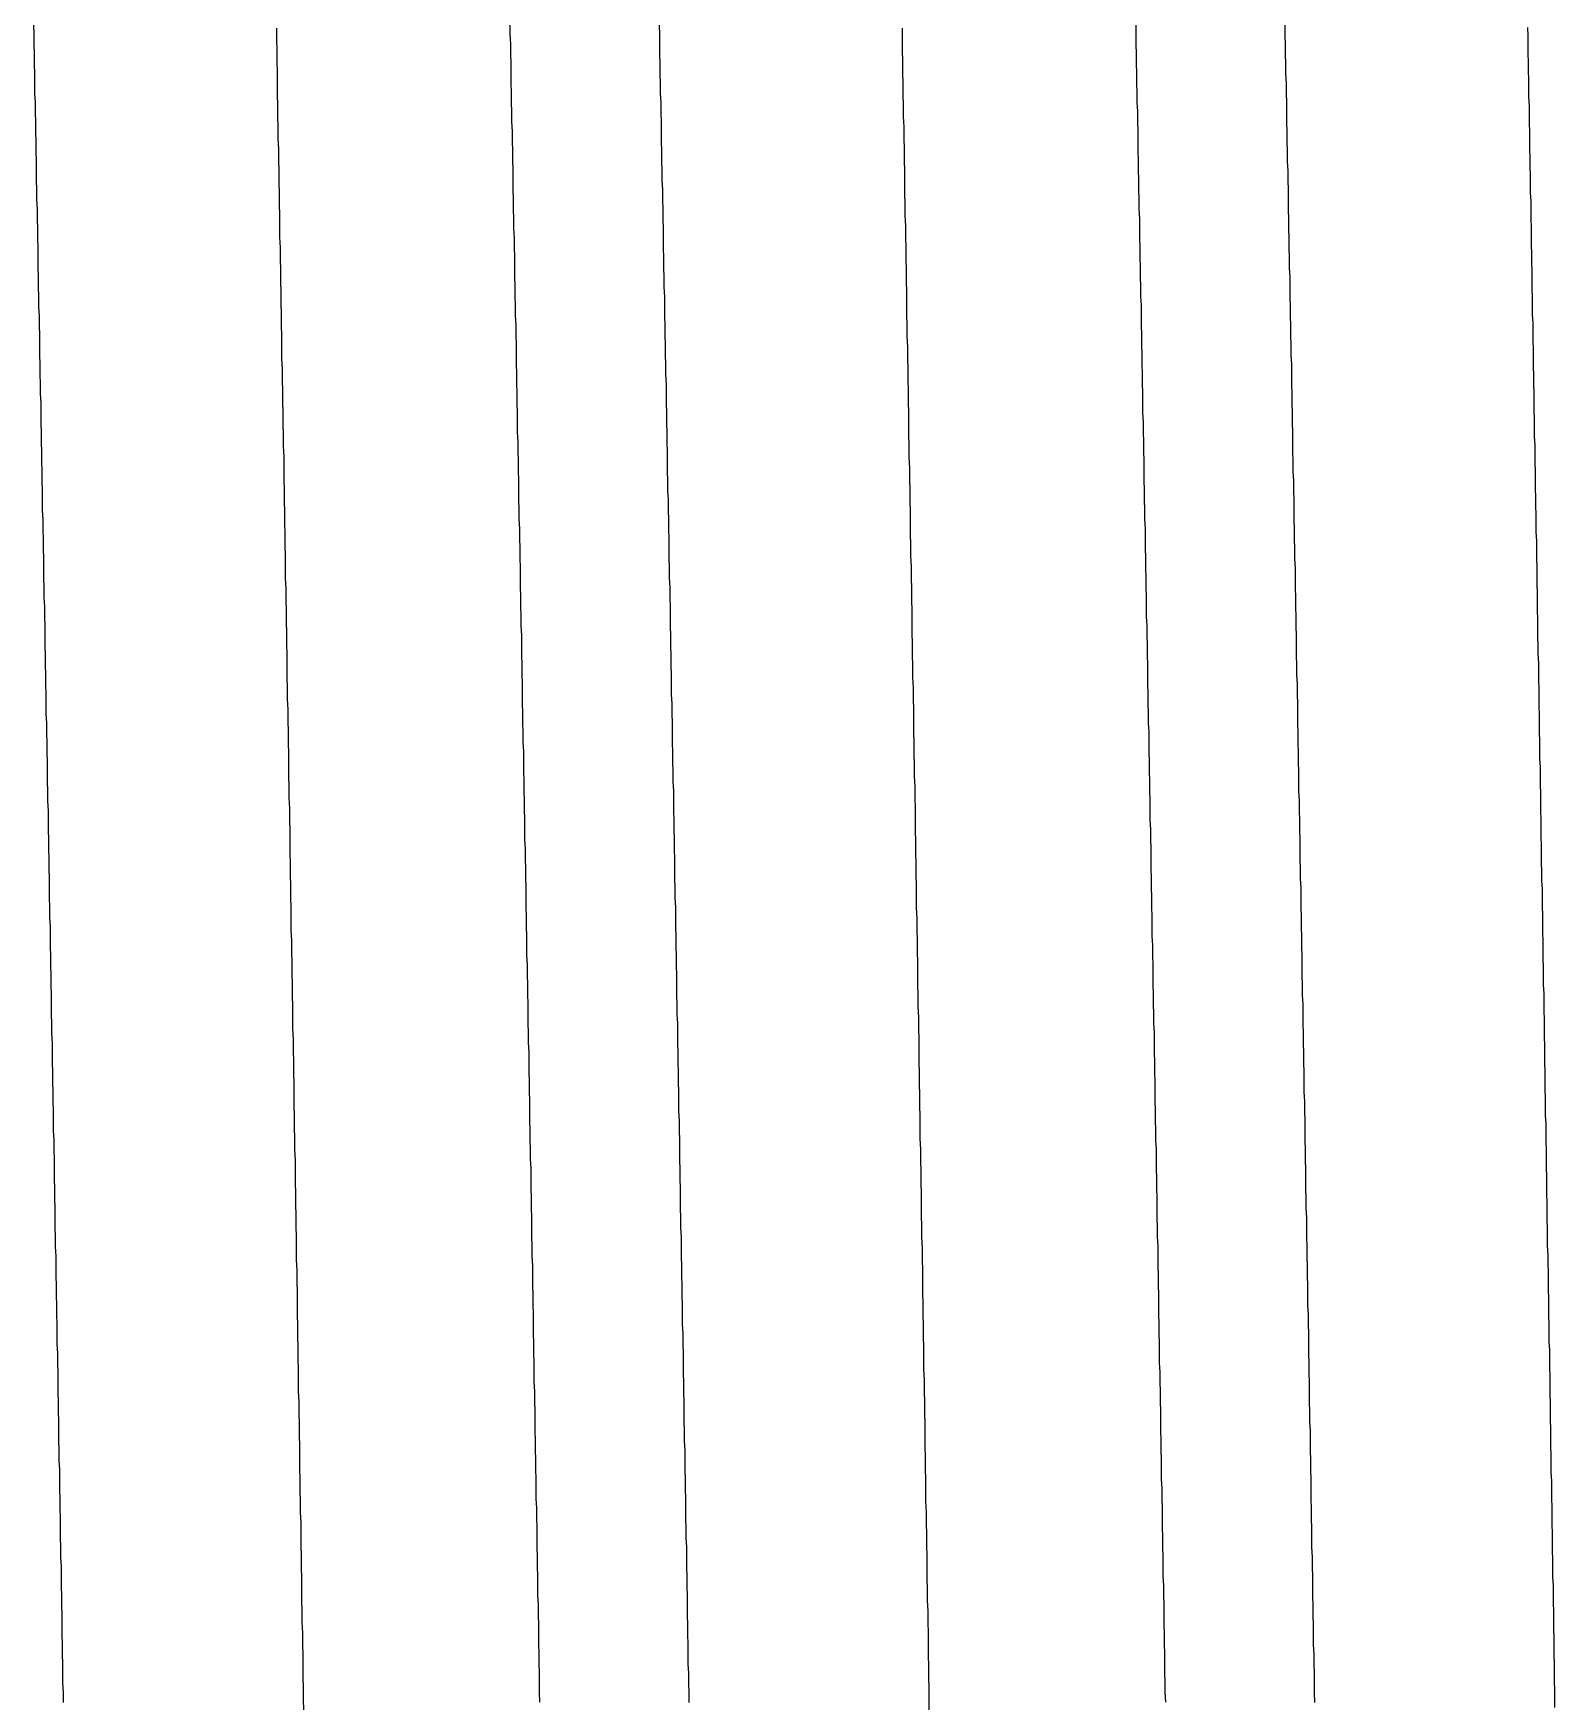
# Model space of a CAD drawing. Header units: millimetres. Extents: x 0 to 5600, y -67 to 2530.
# Drawn here: x 4048.045 to 4051.789, y 934.307 to 938.413 of the extents above; entities that cross this region are included whole.
import ezdxf

# ---------------------------------------------------------------- set-up
doc = ezdxf.new("R2010")
doc.units = ezdxf.units.MM
doc.layers.add('내부선 및 부속', color=4, linetype='Continuous')

msp = doc.modelspace()

# ---------------------------------------------------------------- linework, layer by layer
at = {"layer": '내부선 및 부속', "linetype": 'Continuous', "flags": 128}
for points in [[(4048.0448, 938.4325), (4048.0458, 938.4095), (4048.0458, 938.3855), (4048.0468, 938.3615), (4048.0468, 938.3375), (4048.0478, 938.3135), (4048.0478, 938.3135), (4048.0478, 938.2895), (4048.0478, 938.2655), (4048.0488, 938.2415), (4048.0488, 938.2185), (4048.0498, 938.1945), (4048.0498, 938.1705), (4048.0508, 938.1465), (4048.0508, 938.1225), (4048.0518, 938.0985), (4048.0518, 938.0745), (4048.0518, 938.0515), (4048.0528, 938.0275), (4048.0528, 938.0035), (4048.0538, 937.9795), (4048.0538, 937.9555), (4048.0548, 937.9315), (4048.0548, 937.9075), (4048.0558, 937.8845), (4048.0558, 937.8605), (4048.0558, 937.8365), (4048.0568, 937.8125), (4048.0568, 937.7885), (4048.0578, 937.7645), (4048.0578, 937.7405), (4048.0588, 937.7165), (4048.0588, 937.6935), (4048.0598, 937.6695), (4048.0598, 937.6455), (4048.0598, 937.6215), (4048.0608, 937.5975), (4048.0608, 937.5735), (4048.0618, 937.5495), (4048.0618, 937.5265), (4048.0628, 937.5025), (4048.0628, 937.4785), (4048.0628, 937.4545), (4048.0638, 937.4305), (4048.0638, 937.4065), (4048.0648, 937.3825), (4048.0648, 937.3595), (4048.0658, 937.3355), (4048.0658, 937.3115), (4048.0668, 937.2875), (4048.0668, 937.2635), (4048.0668, 937.2395), (4048.0678, 937.2155), (4048.0678, 937.1915), (4048.0688, 937.1685), (4048.0688, 937.1445), (4048.0698, 937.1205), (4048.0698, 937.0965), (4048.0698, 937.0725), (4048.0708, 937.0485), (4048.0708, 937.0245), (4048.0718, 937.0015), (4048.0718, 936.9775), (4048.0728, 936.9535), (4048.0728, 936.9295), (4048.0728, 936.9055), (4048.0738, 936.8815), (4048.0738, 936.8575), (4048.0748, 936.8335), (4048.0748, 936.8105), (4048.0758, 936.7865), (4048.0758, 936.7625), (4048.0758, 936.7385), (4048.0768, 936.7145), (4048.0768, 936.6905), (4048.0778, 936.6665), (4048.0778, 936.6435), (4048.0788, 936.6195), (4048.0788, 936.5955), (4048.0788, 936.5715), (4048.0798, 936.5475), (4048.0798, 936.5235), (4048.0808, 936.4995), (4048.0808, 936.4765), (4048.0808, 936.4525), (4048.0818, 936.4285), (4048.0818, 936.4045), (4048.0828, 936.3805), (4048.0828, 936.3565), (4048.0838, 936.3325), (4048.0838, 936.3085), (4048.0838, 936.2855), (4048.0848, 936.2615), (4048.0848, 936.2375), (4048.0858, 936.2135), (4048.0858, 936.1895), (4048.0858, 936.1655), (4048.0868, 936.1415), (4048.0868, 936.1185), (4048.0878, 936.0945), (4048.0878, 936.0705), (4048.0888, 936.0465), (4048.0888, 936.0225), (4048.0888, 935.9985), (4048.0898, 935.9745), (4048.0898, 935.9515), (4048.0908, 935.9275), (4048.0908, 935.9275), (4048.0908, 935.9035), (4048.0908, 935.8795), (4048.0918, 935.8555), (4048.0918, 935.8315), (4048.0928, 935.8075), (4048.0928, 935.7835), (4048.0938, 935.7605), (4048.0938, 935.7365), (4048.0938, 935.7125), (4048.0948, 935.6885), (4048.0948, 935.6645), (4048.0958, 935.6405), (4048.0958, 935.6165), (4048.0958, 935.5935), (4048.0968, 935.5695), (4048.0968, 935.5455), (4048.0978, 935.5215), (4048.0978, 935.4975), (4048.0978, 935.4735), (4048.0988, 935.4495), (4048.0988, 935.4265), (4048.0998, 935.4025), (4048.0998, 935.3785), (4048.0998, 935.3545), (4048.1008, 935.3305), (4048.1008, 935.3065), (4048.1018, 935.2825), (4048.1018, 935.2585), (4048.1028, 935.2355), (4048.1028, 935.2115), (4048.1028, 935.1875), (4048.1038, 935.1635), (4048.1038, 935.1395), (4048.1048, 935.1155), (4048.1048, 935.0915), (4048.1048, 935.0685), (4048.1058, 935.0445), (4048.1058, 935.0205), (4048.1068, 934.9965), (4048.1068, 934.9725), (4048.1068, 934.9485), (4048.1078, 934.9245), (4048.1078, 934.9005), (4048.1088, 934.8775), (4048.1088, 934.8535), (4048.1088, 934.8295), (4048.1098, 934.8055), (4048.1098, 934.7815), (4048.1108, 934.7575), (4048.1108, 934.7335), (4048.1108, 934.7105), (4048.1118, 934.6865), (4048.1118, 934.6625), (4048.1128, 934.6385), (4048.1128, 934.6145), (4048.1128, 934.5905), (4048.1138, 934.5665), (4048.1138, 934.5435), (4048.1148, 934.5195), (4048.1148, 934.4955), (4048.1148, 934.4715), (4048.1158, 934.4475), (4048.1158, 934.4235), (4048.1168, 934.3995), (4048.1168, 934.3755), (4048.1168, 934.3525), (4048.1178, 934.3285), (4048.1178, 934.3045)], [(4048.6428, 938.4255), (4048.6428, 938.3985), (4048.6438, 938.3715), (4048.6438, 938.3445), (4048.6448, 938.3165), (4048.6448, 938.2895), (4048.6448, 938.2625), (4048.6458, 938.2355), (4048.6458, 938.2085), (4048.6468, 938.1815), (4048.6468, 938.1545), (4048.6478, 938.1275), (4048.6478, 938.1005), (4048.6488, 938.0735), (4048.6488, 938.0465), (4048.6498, 938.0195), (4048.6498, 937.9925), (4048.6508, 937.9655), (4048.6508, 937.9385), (4048.6508, 937.9115), (4048.6518, 937.8845), (4048.6518, 937.8575), (4048.6528, 937.8295), (4048.6528, 937.8025), (4048.6538, 937.7755), (4048.6538, 937.7485), (4048.6548, 937.7215), (4048.6548, 937.6945), (4048.6558, 937.6675), (4048.6558, 937.6405), (4048.6558, 937.6135), (4048.6568, 937.5865), (4048.6568, 937.5595), (4048.6578, 937.5325), (4048.6578, 937.5055), (4048.6588, 937.4785), (4048.6588, 937.4515), (4048.6598, 937.4245), (4048.6598, 937.3975), (4048.6608, 937.3705), (4048.6608, 937.3425), (4048.6608, 937.3155), (4048.6618, 937.2885), (4048.6618, 937.2615), (4048.6628, 937.2345), (4048.6628, 937.2075), (4048.6638, 937.1805), (4048.6638, 937.1535), (4048.6648, 937.1265), (4048.6648, 937.0995), (4048.6648, 937.0725), (4048.6658, 937.0455), (4048.6658, 937.0185), (4048.6668, 936.9915), (4048.6668, 936.9645), (4048.6678, 936.9375), (4048.6678, 936.9105), (4048.6688, 936.8835), (4048.6688, 936.8555), (4048.6688, 936.8285), (4048.6698, 936.8015), (4048.6698, 936.7745), (4048.6708, 936.7475), (4048.6708, 936.7205), (4048.6718, 936.6935), (4048.6718, 936.6665), (4048.6728, 936.6395), (4048.6728, 936.6125), (4048.6728, 936.5855), (4048.6738, 936.5585), (4048.6738, 936.5315), (4048.6748, 936.5045), (4048.6748, 936.4775), (4048.6758, 936.4505), (4048.6758, 936.4235), (4048.6758, 936.3965), (4048.6768, 936.3685), (4048.6768, 936.3415), (4048.6778, 936.3145), (4048.6778, 936.2875), (4048.6788, 936.2605), (4048.6788, 936.2335), (4048.6788, 936.2065), (4048.6798, 936.1795), (4048.6798, 936.1525), (4048.6808, 936.1255), (4048.6808, 936.0985), (4048.6818, 936.0715), (4048.6818, 936.0445), (4048.6828, 936.0175), (4048.6828, 935.9905), (4048.6828, 935.9635), (4048.6838, 935.9365), (4048.6838, 935.9095), (4048.6848, 935.8815), (4048.6848, 935.8545), (4048.6858, 935.8275), (4048.6858, 935.8005), (4048.6858, 935.8005), (4048.6858, 935.7735), (4048.6868, 935.7465), (4048.6868, 935.7195), (4048.6878, 935.6925), (4048.6878, 935.6655), (4048.6888, 935.6385), (4048.6888, 935.6115), (4048.6888, 935.5845), (4048.6898, 935.5575), (4048.6898, 935.5305), (4048.6908, 935.5035), (4048.6908, 935.4765), (4048.6918, 935.4495), (4048.6918, 935.4225), (4048.6918, 935.3945), (4048.6928, 935.3675), (4048.6928, 935.3405), (4048.6938, 935.3135), (4048.6938, 935.2865), (4048.6938, 935.2595), (4048.6948, 935.2325), (4048.6948, 935.2055), (4048.6958, 935.1785), (4048.6958, 935.1515), (4048.6968, 935.1245), (4048.6968, 935.0975), (4048.6968, 935.0705), (4048.6978, 935.0435), (4048.6978, 935.0165), (4048.6988, 934.9895), (4048.6988, 934.9625), (4048.6998, 934.9355), (4048.6998, 934.9075), (4048.6998, 934.8805), (4048.7008, 934.8535), (4048.7008, 934.8265), (4048.7018, 934.7995), (4048.7018, 934.7725), (4048.7028, 934.7455), (4048.7028, 934.7185), (4048.7028, 934.6915), (4048.7038, 934.6645), (4048.7038, 934.6375), (4048.7048, 934.6105), (4048.7048, 934.5835), (4048.7048, 934.5565), (4048.7058, 934.5295), (4048.7058, 934.5025), (4048.7068, 934.4755), (4048.7068, 934.4485), (4048.7078, 934.4205), (4048.7078, 934.3935), (4048.7078, 934.3665), (4048.7088, 934.3395), (4048.7088, 934.3125), (4048.7098, 934.2855)], [(4049.2178, 938.4345), (4049.2178, 938.4105), (4049.2188, 938.3865), (4049.2188, 938.3625), (4049.2198, 938.3385), (4049.2198, 938.3145), (4049.2198, 938.2905), (4049.2198, 938.2905), (4049.2208, 938.2675), (4049.2208, 938.2435), (4049.2218, 938.2195), (4049.2218, 938.1955), (4049.2228, 938.1715), (4049.2228, 938.1475), (4049.2238, 938.1235), (4049.2238, 938.1005), (4049.2248, 938.0765), (4049.2248, 938.0525), (4049.2248, 938.0285), (4049.2258, 938.0045), (4049.2258, 937.9805), (4049.2268, 937.9565), (4049.2268, 937.9325), (4049.2278, 937.9095), (4049.2278, 937.8855), (4049.2288, 937.8615), (4049.2288, 937.8375), (4049.2288, 937.8135), (4049.2298, 937.7895), (4049.2298, 937.7655), (4049.2308, 937.7425), (4049.2308, 937.7185), (4049.2318, 937.6945), (4049.2318, 937.6705), (4049.2328, 937.6465), (4049.2328, 937.6225), (4049.2328, 937.5985), (4049.2338, 937.5755), (4049.2338, 937.5515), (4049.2348, 937.5275), (4049.2348, 937.5035), (4049.2358, 937.4795), (4049.2358, 937.4555), (4049.2358, 937.4315), (4049.2368, 937.4075), (4049.2368, 937.3845), (4049.2378, 937.3605), (4049.2378, 937.3365), (4049.2388, 937.3125), (4049.2388, 937.2885), (4049.2388, 937.2645), (4049.2398, 937.2405), (4049.2398, 937.2175), (4049.2408, 937.1935), (4049.2408, 937.1695), (4049.2418, 937.1455), (4049.2418, 937.1215), (4049.2428, 937.0975), (4049.2428, 937.0735), (4049.2428, 937.0505), (4049.2438, 937.0265), (4049.2438, 937.0025), (4049.2448, 936.9785), (4049.2448, 936.9545), (4049.2458, 936.9305), (4049.2458, 936.9065), (4049.2458, 936.8825), (4049.2468, 936.8595), (4049.2468, 936.8355), (4049.2478, 936.8115), (4049.2478, 936.7875), (4049.2478, 936.7635), (4049.2488, 936.7395), (4049.2488, 936.7155), (4049.2498, 936.6925), (4049.2498, 936.6685), (4049.2508, 936.6445), (4049.2508, 936.6205), (4049.2508, 936.5965), (4049.2518, 936.5725), (4049.2518, 936.5485), (4049.2528, 936.5245), (4049.2528, 936.5015), (4049.2538, 936.4775), (4049.2538, 936.4535), (4049.2538, 936.4295), (4049.2548, 936.4055), (4049.2548, 936.3815), (4049.2558, 936.3575), (4049.2558, 936.3345), (4049.2568, 936.3105), (4049.2568, 936.2865), (4049.2568, 936.2625), (4049.2578, 936.2385), (4049.2578, 936.2145), (4049.2588, 936.1905), (4049.2588, 936.1675), (4049.2588, 936.1435), (4049.2598, 936.1195), (4049.2598, 936.0955), (4049.2608, 936.0715), (4049.2608, 936.0475), (4049.2618, 936.0235), (4049.2618, 935.9995), (4049.2618, 935.9765), (4049.2628, 935.9525), (4049.2628, 935.9285), (4049.2638, 935.9045), (4049.2638, 935.9045), (4049.2638, 935.8805), (4049.2638, 935.8565), (4049.2648, 935.8325), (4049.2648, 935.8095), (4049.2658, 935.7855), (4049.2658, 935.7615), (4049.2658, 935.7375), (4049.2668, 935.7135), (4049.2668, 935.6895), (4049.2678, 935.6655), (4049.2678, 935.6425), (4049.2688, 935.6185), (4049.2688, 935.5945), (4049.2688, 935.5705), (4049.2698, 935.5465), (4049.2698, 935.5225), (4049.2708, 935.4985), (4049.2708, 935.4745), (4049.2708, 935.4515), (4049.2718, 935.4275), (4049.2718, 935.4035), (4049.2728, 935.3795), (4049.2728, 935.3555), (4049.2728, 935.3315), (4049.2738, 935.3075), (4049.2738, 935.2845), (4049.2748, 935.2605), (4049.2748, 935.2365), (4049.2748, 935.2125), (4049.2758, 935.1885), (4049.2758, 935.1645), (4049.2768, 935.1405), (4049.2768, 935.1175), (4049.2768, 935.0935), (4049.2778, 935.0695), (4049.2778, 935.0455), (4049.2788, 935.0215), (4049.2788, 934.9975), (4049.2788, 934.9735), (4049.2798, 934.9495), (4049.2798, 934.9265), (4049.2808, 934.9025), (4049.2808, 934.8785), (4049.2818, 934.8545), (4049.2818, 934.8305), (4049.2818, 934.8065), (4049.2828, 934.7825), (4049.2828, 934.7595), (4049.2838, 934.7355), (4049.2838, 934.7115), (4049.2838, 934.6875), (4049.2848, 934.6635), (4049.2848, 934.6395), (4049.2858, 934.6155), (4049.2858, 934.5915), (4049.2858, 934.5685), (4049.2868, 934.5445), (4049.2868, 934.5205), (4049.2878, 934.4965), (4049.2878, 934.4725), (4049.2878, 934.4485), (4049.2888, 934.4245), (4049.2888, 934.4015), (4049.2898, 934.3775), (4049.2898, 934.3535), (4049.2898, 934.3295), (4049.2908, 934.3055)], [(4049.5848, 938.4325), (4049.5858, 938.4095), (4049.5858, 938.3855), (4049.5858, 938.3615), (4049.5868, 938.3375), (4049.5868, 938.3135), (4049.5868, 938.3135), (4049.5878, 938.2895), (4049.5878, 938.2655), (4049.5888, 938.2415), (4049.5888, 938.2185), (4049.5898, 938.1945), (4049.5898, 938.1705), (4049.5898, 938.1465), (4049.5908, 938.1225), (4049.5908, 938.0985), (4049.5918, 938.0745), (4049.5918, 938.0515), (4049.5928, 938.0275), (4049.5928, 938.0035), (4049.5938, 937.9795), (4049.5938, 937.9555), (4049.5948, 937.9315), (4049.5948, 937.9075), (4049.5948, 937.8845), (4049.5958, 937.8605), (4049.5958, 937.8365), (4049.5968, 937.8125), (4049.5968, 937.7885), (4049.5978, 937.7645), (4049.5978, 937.7405), (4049.5978, 937.7165), (4049.5988, 937.6935), (4049.5988, 937.6695), (4049.5998, 937.6455), (4049.5998, 937.6215), (4049.6008, 937.5975), (4049.6008, 937.5735), (4049.6018, 937.5495), (4049.6018, 937.5265), (4049.6018, 937.5025), (4049.6028, 937.4785), (4049.6028, 937.4545), (4049.6038, 937.4305), (4049.6038, 937.4065), (4049.6048, 937.3825), (4049.6048, 937.3595), (4049.6048, 937.3355), (4049.6058, 937.3115), (4049.6058, 937.2875), (4049.6068, 937.2635), (4049.6068, 937.2395), (4049.6078, 937.2155), (4049.6078, 937.1915), (4049.6088, 937.1685), (4049.6088, 937.1445), (4049.6088, 937.1205), (4049.6098, 937.0965), (4049.6098, 937.0725), (4049.6108, 937.0485), (4049.6108, 937.0245), (4049.6118, 937.0015), (4049.6118, 936.9775), (4049.6118, 936.9535), (4049.6128, 936.9295), (4049.6128, 936.9055), (4049.6138, 936.8815), (4049.6138, 936.8575), (4049.6148, 936.8335), (4049.6148, 936.8105), (4049.6148, 936.7865), (4049.6158, 936.7625), (4049.6158, 936.7385), (4049.6168, 936.7145), (4049.6168, 936.6905), (4049.6168, 936.6665), (4049.6178, 936.6435), (4049.6178, 936.6195), (4049.6188, 936.5955), (4049.6188, 936.5715), (4049.6198, 936.5475), (4049.6198, 936.5235), (4049.6198, 936.4995), (4049.6208, 936.4765), (4049.6208, 936.4525), (4049.6218, 936.4285), (4049.6218, 936.4045), (4049.6228, 936.3805), (4049.6228, 936.3565), (4049.6228, 936.3325), (4049.6238, 936.3085), (4049.6238, 936.2855), (4049.6248, 936.2615), (4049.6248, 936.2375), (4049.6248, 936.2135), (4049.6258, 936.1895), (4049.6258, 936.1655), (4049.6268, 936.1415), (4049.6268, 936.1185), (4049.6278, 936.0945), (4049.6278, 936.0705), (4049.6278, 936.0465), (4049.6288, 936.0225), (4049.6288, 935.9985), (4049.6298, 935.9745), (4049.6298, 935.9515), (4049.6298, 935.9275), (4049.6298, 935.9275), (4049.6308, 935.9035), (4049.6308, 935.8795), (4049.6318, 935.8555), (4049.6318, 935.8315), (4049.6328, 935.8075), (4049.6328, 935.7835), (4049.6328, 935.7605), (4049.6338, 935.7365), (4049.6338, 935.7125), (4049.6348, 935.6885), (4049.6348, 935.6645), (4049.6348, 935.6405), (4049.6358, 935.6165), (4049.6358, 935.5935), (4049.6368, 935.5695), (4049.6368, 935.5455), (4049.6368, 935.5215), (4049.6378, 935.4975), (4049.6378, 935.4735), (4049.6388, 935.4495), (4049.6388, 935.4265), (4049.6388, 935.4025), (4049.6398, 935.3785), (4049.6398, 935.3545), (4049.6408, 935.3305), (4049.6408, 935.3065), (4049.6418, 935.2825), (4049.6418, 935.2585), (4049.6418, 935.2355), (4049.6428, 935.2115), (4049.6428, 935.1875), (4049.6438, 935.1635), (4049.6438, 935.1395), (4049.6438, 935.1155), (4049.6448, 935.0915), (4049.6448, 935.0685), (4049.6458, 935.0445), (4049.6458, 935.0205), (4049.6458, 934.9965), (4049.6468, 934.9725), (4049.6468, 934.9485), (4049.6478, 934.9245), (4049.6478, 934.9005), (4049.6478, 934.8775), (4049.6488, 934.8535), (4049.6488, 934.8295), (4049.6498, 934.8055), (4049.6498, 934.7815), (4049.6498, 934.7575), (4049.6508, 934.7335), (4049.6508, 934.7105), (4049.6518, 934.6865), (4049.6518, 934.6625), (4049.6518, 934.6385), (4049.6528, 934.6145), (4049.6528, 934.5905), (4049.6538, 934.5665), (4049.6538, 934.5435), (4049.6538, 934.5195), (4049.6548, 934.4955), (4049.6548, 934.4715), (4049.6558, 934.4475), (4049.6558, 934.4235), (4049.6558, 934.3995), (4049.6568, 934.3755), (4049.6568, 934.3525), (4049.6578, 934.3285), (4049.6578, 934.3045)], [(4050.1828, 938.4255), (4050.1828, 938.3985), (4050.1828, 938.3715), (4050.1838, 938.3445), (4050.1838, 938.3165), (4050.1848, 938.2895), (4050.1848, 938.2625), (4050.1858, 938.2355), (4050.1858, 938.2085), (4050.1868, 938.1815), (4050.1868, 938.1545), (4050.1878, 938.1275), (4050.1878, 938.1005), (4050.1888, 938.0735), (4050.1888, 938.0465), (4050.1888, 938.0195), (4050.1898, 937.9925), (4050.1898, 937.9655), (4050.1908, 937.9385), (4050.1908, 937.9115), (4050.1918, 937.8845), (4050.1918, 937.8575), (4050.1928, 937.8295), (4050.1928, 937.8025), (4050.1938, 937.7755), (4050.1938, 937.7485), (4050.1938, 937.7215), (4050.1948, 937.6945), (4050.1948, 937.6675), (4050.1958, 937.6405), (4050.1958, 937.6135), (4050.1968, 937.5865), (4050.1968, 937.5595), (4050.1978, 937.5325), (4050.1978, 937.5055), (4050.1988, 937.4785), (4050.1988, 937.4515), (4050.1988, 937.4245), (4050.1998, 937.3975), (4050.1998, 937.3705), (4050.2008, 937.3425), (4050.2008, 937.3155), (4050.2018, 937.2885), (4050.2018, 937.2615), (4050.2028, 937.2345), (4050.2028, 937.2075), (4050.2028, 937.1805), (4050.2038, 937.1535), (4050.2038, 937.1265), (4050.2048, 937.0995), (4050.2048, 937.0725), (4050.2058, 937.0455), (4050.2058, 937.0185), (4050.2068, 936.9915), (4050.2068, 936.9645), (4050.2068, 936.9375), (4050.2078, 936.9105), (4050.2078, 936.8835), (4050.2088, 936.8555), (4050.2088, 936.8285), (4050.2098, 936.8015), (4050.2098, 936.7745), (4050.2108, 936.7475), (4050.2108, 936.7205), (4050.2108, 936.6935), (4050.2118, 936.6665), (4050.2118, 936.6395), (4050.2128, 936.6125), (4050.2128, 936.5855), (4050.2138, 936.5585), (4050.2138, 936.5315), (4050.2148, 936.5045), (4050.2148, 936.4775), (4050.2148, 936.4505), (4050.2158, 936.4235), (4050.2158, 936.3965), (4050.2168, 936.3685), (4050.2168, 936.3415), (4050.2178, 936.3145), (4050.2178, 936.2875), (4050.2178, 936.2605), (4050.2188, 936.2335), (4050.2188, 936.2065), (4050.2198, 936.1795), (4050.2198, 936.1525), (4050.2208, 936.1255), (4050.2208, 936.0985), (4050.2208, 936.0715), (4050.2218, 936.0445), (4050.2218, 936.0175), (4050.2228, 935.9905), (4050.2228, 935.9635), (4050.2238, 935.9365), (4050.2238, 935.9095), (4050.2238, 935.8815), (4050.2248, 935.8545), (4050.2248, 935.8275), (4050.2258, 935.8005), (4050.2258, 935.8005), (4050.2258, 935.7735), (4050.2268, 935.7465), (4050.2268, 935.7195), (4050.2268, 935.6925), (4050.2278, 935.6655), (4050.2278, 935.6385), (4050.2288, 935.6115), (4050.2288, 935.5845), (4050.2298, 935.5575), (4050.2298, 935.5305), (4050.2298, 935.5035), (4050.2308, 935.4765), (4050.2308, 935.4495), (4050.2318, 935.4225), (4050.2318, 935.3945), (4050.2328, 935.3675), (4050.2328, 935.3405), (4050.2328, 935.3135), (4050.2338, 935.2865), (4050.2338, 935.2595), (4050.2348, 935.2325), (4050.2348, 935.2055), (4050.2358, 935.1785), (4050.2358, 935.1515), (4050.2358, 935.1245), (4050.2368, 935.0975), (4050.2368, 935.0705), (4050.2378, 935.0435), (4050.2378, 935.0165), (4050.2388, 934.9895), (4050.2388, 934.9625), (4050.2388, 934.9355), (4050.2398, 934.9075), (4050.2398, 934.8805), (4050.2408, 934.8535), (4050.2408, 934.8265), (4050.2408, 934.7995), (4050.2418, 934.7725), (4050.2418, 934.7455), (4050.2428, 934.7185), (4050.2428, 934.6915), (4050.2438, 934.6645), (4050.2438, 934.6375), (4050.2438, 934.6105), (4050.2448, 934.5835), (4050.2448, 934.5565), (4050.2458, 934.5295), (4050.2458, 934.5025), (4050.2468, 934.4755), (4050.2468, 934.4485), (4050.2468, 934.4205), (4050.2478, 934.3935), (4050.2478, 934.3665), (4050.2488, 934.3395), (4050.2488, 934.3125), (4050.2488, 934.2855)], [(4050.7578, 938.4345), (4050.7578, 938.4105), (4050.7578, 938.3865), (4050.7588, 938.3625), (4050.7588, 938.3385), (4050.7598, 938.3145), (4050.7598, 938.2905), (4050.7598, 938.2905), (4050.7608, 938.2675), (4050.7608, 938.2435), (4050.7618, 938.2195), (4050.7618, 938.1955), (4050.7628, 938.1715), (4050.7628, 938.1475), (4050.7628, 938.1235), (4050.7638, 938.1005), (4050.7638, 938.0765), (4050.7648, 938.0525), (4050.7648, 938.0285), (4050.7658, 938.0045), (4050.7658, 937.9805), (4050.7668, 937.9565), (4050.7668, 937.9325), (4050.7668, 937.9095), (4050.7678, 937.8855), (4050.7678, 937.8615), (4050.7688, 937.8375), (4050.7688, 937.8135), (4050.7698, 937.7895), (4050.7698, 937.7655), (4050.7708, 937.7425), (4050.7708, 937.7185), (4050.7708, 937.6945), (4050.7718, 937.6705), (4050.7718, 937.6465), (4050.7728, 937.6225), (4050.7728, 937.5985), (4050.7738, 937.5755), (4050.7738, 937.5515), (4050.7748, 937.5275), (4050.7748, 937.5035), (4050.7748, 937.4795), (4050.7758, 937.4555), (4050.7758, 937.4315), (4050.7768, 937.4075), (4050.7768, 937.3845), (4050.7778, 937.3605), (4050.7778, 937.3365), (4050.7778, 937.3125), (4050.7788, 937.2885), (4050.7788, 937.2645), (4050.7798, 937.2405), (4050.7798, 937.2175), (4050.7808, 937.1935), (4050.7808, 937.1695), (4050.7808, 937.1455), (4050.7818, 937.1215), (4050.7818, 937.0975), (4050.7828, 937.0735), (4050.7828, 937.0505), (4050.7838, 937.0265), (4050.7838, 937.0025), (4050.7838, 936.9785), (4050.7848, 936.9545), (4050.7848, 936.9305), (4050.7858, 936.9065), (4050.7858, 936.8825), (4050.7868, 936.8595), (4050.7868, 936.8355), (4050.7868, 936.8115), (4050.7878, 936.7875), (4050.7878, 936.7635), (4050.7888, 936.7395), (4050.7888, 936.7155), (4050.7898, 936.6925), (4050.7898, 936.6685), (4050.7898, 936.6445), (4050.7908, 936.6205), (4050.7908, 936.5965), (4050.7918, 936.5725), (4050.7918, 936.5485), (4050.7928, 936.5255), (4050.7928, 936.5015), (4050.7928, 936.4775), (4050.7938, 936.4535), (4050.7938, 936.4295), (4050.7948, 936.4055), (4050.7948, 936.3815), (4050.7948, 936.3575), (4050.7958, 936.3345), (4050.7958, 936.3105), (4050.7968, 936.2865), (4050.7968, 936.2625), (4050.7978, 936.2385), (4050.7978, 936.2145), (4050.7978, 936.1905), (4050.7988, 936.1675), (4050.7988, 936.1435), (4050.7998, 936.1195), (4050.7998, 936.0955), (4050.7998, 936.0715), (4050.8008, 936.0475), (4050.8008, 936.0235), (4050.8018, 935.9995), (4050.8018, 935.9765), (4050.8028, 935.9525), (4050.8028, 935.9285), (4050.8028, 935.9045), (4050.8028, 935.9045), (4050.8038, 935.8805), (4050.8038, 935.8565), (4050.8048, 935.8325), (4050.8048, 935.8095), (4050.8048, 935.7855), (4050.8058, 935.7615), (4050.8058, 935.7375), (4050.8068, 935.7135), (4050.8068, 935.6895), (4050.8078, 935.6655), (4050.8078, 935.6425), (4050.8078, 935.6185), (4050.8088, 935.5945), (4050.8088, 935.5705), (4050.8098, 935.5465), (4050.8098, 935.5225), (4050.8098, 935.4985), (4050.8108, 935.4745), (4050.8108, 935.4515), (4050.8118, 935.4275), (4050.8118, 935.4035), (4050.8118, 935.3795), (4050.8128, 935.3555), (4050.8128, 935.3315), (4050.8138, 935.3075), (4050.8138, 935.2845), (4050.8138, 935.2605), (4050.8148, 935.2365), (4050.8148, 935.2125), (4050.8158, 935.1885), (4050.8158, 935.1645), (4050.8158, 935.1405), (4050.8168, 935.1175), (4050.8168, 935.0935), (4050.8178, 935.0695), (4050.8178, 935.0455), (4050.8188, 935.0215), (4050.8188, 934.9975), (4050.8188, 934.9735), (4050.8198, 934.9495), (4050.8198, 934.9265), (4050.8208, 934.9025), (4050.8208, 934.8785), (4050.8208, 934.8545), (4050.8218, 934.8305), (4050.8218, 934.8065), (4050.8228, 934.7825), (4050.8228, 934.7595), (4050.8228, 934.7355), (4050.8238, 934.7115), (4050.8238, 934.6875), (4050.8248, 934.6635), (4050.8248, 934.6395), (4050.8248, 934.6155), (4050.8258, 934.5915), (4050.8258, 934.5685), (4050.8268, 934.5445), (4050.8268, 934.5205), (4050.8268, 934.4965), (4050.8278, 934.4725), (4050.8278, 934.4485), (4050.8288, 934.4245), (4050.8288, 934.4015), (4050.8288, 934.3775), (4050.8298, 934.3535), (4050.8298, 934.3295), (4050.8308, 934.3055)], [(4051.1248, 938.4325), (4051.1248, 938.4095), (4051.1258, 938.3855), (4051.1258, 938.3615), (4051.1268, 938.3375), (4051.1268, 938.3135), (4051.1268, 938.3135), (4051.1278, 938.2895), (4051.1278, 938.2655), (4051.1288, 938.2415), (4051.1288, 938.2185), (4051.1288, 938.1945), (4051.1298, 938.1705), (4051.1298, 938.1465), (4051.1308, 938.1225), (4051.1308, 938.0985), (4051.1318, 938.0745), (4051.1318, 938.0515), (4051.1328, 938.0275), (4051.1328, 938.0035), (4051.1328, 937.9795), (4051.1338, 937.9555), (4051.1338, 937.9315), (4051.1348, 937.9075), (4051.1348, 937.8845), (4051.1358, 937.8605), (4051.1358, 937.8365), (4051.1368, 937.8125), (4051.1368, 937.7885), (4051.1368, 937.7645), (4051.1378, 937.7405), (4051.1378, 937.7165), (4051.1388, 937.6935), (4051.1388, 937.6695), (4051.1398, 937.6455), (4051.1398, 937.6215), (4051.1408, 937.5975), (4051.1408, 937.5735), (4051.1408, 937.5495), (4051.1418, 937.5265), (4051.1418, 937.5025), (4051.1428, 937.4785), (4051.1428, 937.4545), (4051.1438, 937.4305), (4051.1438, 937.4065), (4051.1438, 937.3825), (4051.1448, 937.3595), (4051.1448, 937.3355), (4051.1458, 937.3115), (4051.1458, 937.2875), (4051.1468, 937.2635), (4051.1468, 937.2395), (4051.1468, 937.2155), (4051.1478, 937.1915), (4051.1478, 937.1685), (4051.1488, 937.1445), (4051.1488, 937.1205), (4051.1498, 937.0965), (4051.1498, 937.0725), (4051.1498, 937.0485), (4051.1508, 937.0245), (4051.1508, 937.0015), (4051.1518, 936.9775), (4051.1518, 936.9535), (4051.1528, 936.9295), (4051.1528, 936.9055), (4051.1528, 936.8815), (4051.1538, 936.8575), (4051.1538, 936.8345), (4051.1548, 936.8105), (4051.1548, 936.7865), (4051.1558, 936.7625), (4051.1558, 936.7385), (4051.1558, 936.7145), (4051.1568, 936.6905), (4051.1568, 936.6665), (4051.1578, 936.6435), (4051.1578, 936.6195), (4051.1588, 936.5955), (4051.1588, 936.5715), (4051.1588, 936.5475), (4051.1598, 936.5235), (4051.1598, 936.4995), (4051.1608, 936.4765), (4051.1608, 936.4525), (4051.1618, 936.4285), (4051.1618, 936.4045), (4051.1618, 936.3805), (4051.1628, 936.3565), (4051.1628, 936.3325), (4051.1638, 936.3085), (4051.1638, 936.2855), (4051.1638, 936.2615), (4051.1648, 936.2375), (4051.1648, 936.2135), (4051.1658, 936.1895), (4051.1658, 936.1655), (4051.1668, 936.1415), (4051.1668, 936.1185), (4051.1668, 936.0945), (4051.1678, 936.0705), (4051.1678, 936.0465), (4051.1688, 936.0225), (4051.1688, 935.9985), (4051.1688, 935.9745), (4051.1698, 935.9515), (4051.1698, 935.9275), (4051.1698, 935.9275), (4051.1708, 935.9035), (4051.1708, 935.8795), (4051.1718, 935.8555), (4051.1718, 935.8315), (4051.1718, 935.8075), (4051.1728, 935.7835), (4051.1728, 935.7605), (4051.1738, 935.7365), (4051.1738, 935.7125), (4051.1738, 935.6885), (4051.1748, 935.6645), (4051.1748, 935.6405), (4051.1758, 935.6165), (4051.1758, 935.5935), (4051.1758, 935.5695), (4051.1768, 935.5455), (4051.1768, 935.5215), (4051.1778, 935.4975), (4051.1778, 935.4735), (4051.1778, 935.4495), (4051.1788, 935.4265), (4051.1788, 935.4025), (4051.1798, 935.3785), (4051.1798, 935.3545), (4051.1808, 935.3305), (4051.1808, 935.3065), (4051.1808, 935.2825), (4051.1818, 935.2585), (4051.1818, 935.2355), (4051.1828, 935.2115), (4051.1828, 935.1875), (4051.1828, 935.1635), (4051.1838, 935.1395), (4051.1838, 935.1155), (4051.1848, 935.0915), (4051.1848, 935.0685), (4051.1848, 935.0445), (4051.1858, 935.0205), (4051.1858, 934.9965), (4051.1868, 934.9725), (4051.1868, 934.9485), (4051.1868, 934.9245), (4051.1878, 934.9005), (4051.1878, 934.8775), (4051.1888, 934.8535), (4051.1888, 934.8295), (4051.1888, 934.8055), (4051.1898, 934.7815), (4051.1898, 934.7575), (4051.1908, 934.7335), (4051.1908, 934.7105), (4051.1908, 934.6865), (4051.1918, 934.6625), (4051.1918, 934.6385), (4051.1928, 934.6145), (4051.1928, 934.5905), (4051.1928, 934.5665), (4051.1938, 934.5435), (4051.1938, 934.5195), (4051.1948, 934.4955), (4051.1948, 934.4715), (4051.1948, 934.4475), (4051.1958, 934.4235), (4051.1958, 934.3995), (4051.1968, 934.3755), (4051.1968, 934.3525), (4051.1968, 934.3285), (4051.1978, 934.3045)], [(4051.7218, 938.4275), (4051.7228, 938.4065), (4051.7228, 938.3845), (4051.7228, 938.3635), (4051.7238, 938.3415), (4051.7238, 938.3205), (4051.7248, 938.2995), (4051.7248, 938.2775), (4051.7248, 938.2565), (4051.7258, 938.2345), (4051.7258, 938.2135), (4051.7258, 938.1915), (4051.7268, 938.1705), (4051.7268, 938.1495), (4051.7268, 938.1275), (4051.7278, 938.1065), (4051.7278, 938.0845), (4051.7288, 938.0635), (4051.7288, 938.0635), (4051.7288, 938.0425), (4051.7288, 938.0205), (4051.7298, 937.9995), (4051.7298, 937.9775), (4051.7298, 937.9565), (4051.7308, 937.9345), (4051.7308, 937.9135), (4051.7308, 937.8925), (4051.7318, 937.8705), (4051.7318, 937.8495), (4051.7328, 937.8275), (4051.7328, 937.8065), (4051.7328, 937.7845), (4051.7338, 937.7635), (4051.7338, 937.7425), (4051.7338, 937.7205), (4051.7348, 937.6995), (4051.7348, 937.6775), (4051.7348, 937.6565), (4051.7358, 937.6345), (4051.7358, 937.6135), (4051.7358, 937.5925), (4051.7368, 937.5705), (4051.7368, 937.5495), (4051.7378, 937.5275), (4051.7378, 937.5065), (4051.7378, 937.4845), (4051.7388, 937.4635), (4051.7388, 937.4425), (4051.7388, 937.4205), (4051.7398, 937.3995), (4051.7398, 937.3775), (4051.7398, 937.3565), (4051.7408, 937.3345), (4051.7408, 937.3135), (4051.7408, 937.2925), (4051.7418, 937.2705), (4051.7418, 937.2495), (4051.7428, 937.2275), (4051.7428, 937.2065), (4051.7428, 937.1855), (4051.7438, 937.1635), (4051.7438, 937.1425), (4051.7438, 937.1205), (4051.7448, 937.0995), (4051.7448, 937.0775), (4051.7448, 937.0565), (4051.7458, 937.0355), (4051.7458, 937.0135), (4051.7458, 936.9925), (4051.7468, 936.9705), (4051.7468, 936.9495), (4051.7468, 936.9275), (4051.7478, 936.9065), (4051.7478, 936.8855), (4051.7488, 936.8635), (4051.7488, 936.8425), (4051.7488, 936.8205), (4051.7498, 936.7995), (4051.7498, 936.7775), (4051.7498, 936.7565), (4051.7508, 936.7355), (4051.7508, 936.7135), (4051.7508, 936.6925), (4051.7518, 936.6705), (4051.7518, 936.6495), (4051.7518, 936.6275), (4051.7528, 936.6065), (4051.7528, 936.5855), (4051.7528, 936.5635), (4051.7538, 936.5425), (4051.7538, 936.5205), (4051.7538, 936.4995), (4051.7548, 936.4775), (4051.7548, 936.4565), (4051.7548, 936.4355), (4051.7558, 936.4135), (4051.7558, 936.3925), (4051.7558, 936.3705), (4051.7568, 936.3495), (4051.7568, 936.3275), (4051.7578, 936.3065), (4051.7578, 936.2855), (4051.7578, 936.2635), (4051.7588, 936.2425), (4051.7588, 936.2205), (4051.7588, 936.1995), (4051.7598, 936.1785), (4051.7598, 936.1565), (4051.7598, 936.1355), (4051.7608, 936.1135), (4051.7608, 936.0925), (4051.7608, 936.0705), (4051.7618, 936.0495), (4051.7618, 936.0285), (4051.7618, 936.0065), (4051.7628, 935.9855), (4051.7628, 935.9635), (4051.7628, 935.9425), (4051.7638, 935.9205), (4051.7638, 935.9205), (4051.7638, 935.8995), (4051.7638, 935.8785), (4051.7648, 935.8565), (4051.7648, 935.8355), (4051.7648, 935.8135), (4051.7658, 935.7925), (4051.7658, 935.7705), (4051.7658, 935.7495), (4051.7668, 935.7285), (4051.7668, 935.7065), (4051.7668, 935.6855), (4051.7678, 935.6635), (4051.7678, 935.6425), (4051.7678, 935.6205), (4051.7688, 935.5995), (4051.7688, 935.5785), (4051.7688, 935.5565), (4051.7698, 935.5355), (4051.7698, 935.5135), (4051.7698, 935.4925), (4051.7708, 935.4705), (4051.7708, 935.4495), (4051.7708, 935.4285), (4051.7718, 935.4065), (4051.7718, 935.3855), (4051.7728, 935.3635), (4051.7728, 935.3425), (4051.7728, 935.3205), (4051.7738, 935.2995), (4051.7738, 935.2785), (4051.7738, 935.2565), (4051.7748, 935.2355), (4051.7748, 935.2135), (4051.7748, 935.1925), (4051.7758, 935.1715), (4051.7758, 935.1495), (4051.7758, 935.1285), (4051.7768, 935.1065), (4051.7768, 935.0855), (4051.7768, 935.0635), (4051.7778, 935.0425), (4051.7778, 935.0215), (4051.7778, 934.9995), (4051.7788, 934.9785), (4051.7788, 934.9565), (4051.7788, 934.9355), (4051.7798, 934.9135), (4051.7798, 934.8925), (4051.7798, 934.8715), (4051.7808, 934.8495), (4051.7808, 934.8285), (4051.7808, 934.8065), (4051.7818, 934.7855), (4051.7818, 934.7635), (4051.7818, 934.7425), (4051.7828, 934.7215), (4051.7828, 934.6995), (4051.7828, 934.6785), (4051.7838, 934.6565), (4051.7838, 934.6355), (4051.7838, 934.6135), (4051.7848, 934.5925), (4051.7848, 934.5715), (4051.7848, 934.5495), (4051.7858, 934.5285), (4051.7858, 934.5065), (4051.7858, 934.4855), (4051.7868, 934.4635), (4051.7868, 934.4425), (4051.7868, 934.4215), (4051.7878, 934.3995), (4051.7878, 934.3785), (4051.7878, 934.3565), (4051.7888, 934.3355), (4051.7888, 934.3135), (4051.7888, 934.2925)]]:
    msp.add_lwpolyline(points, dxfattribs=at)

doc.saveas('drawing.dxf')
